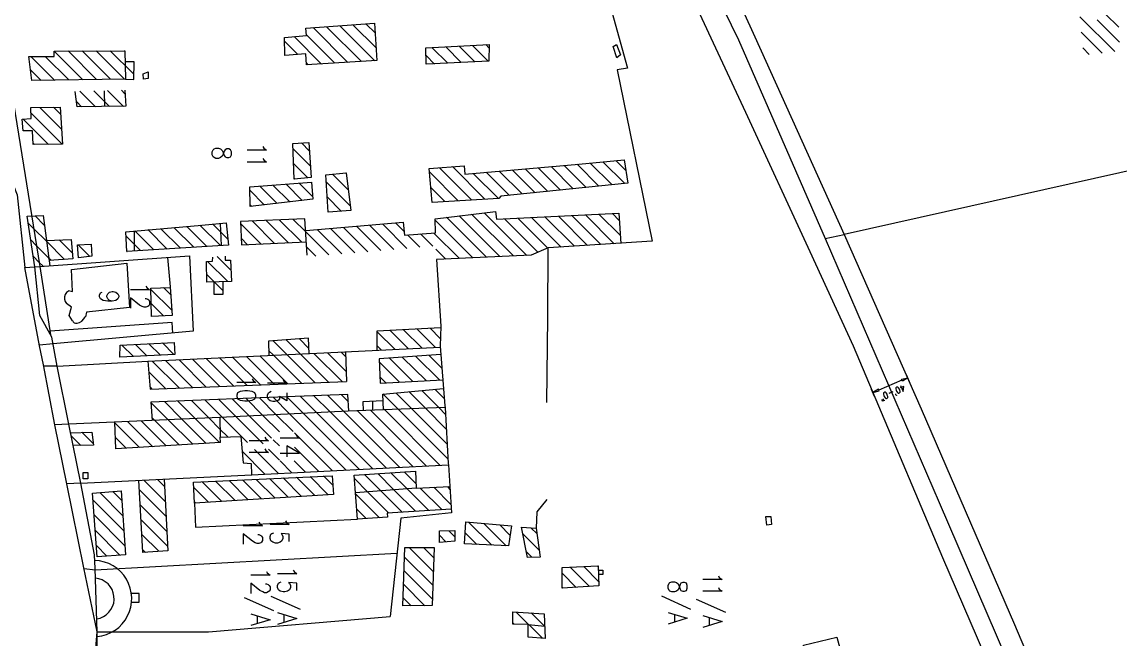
# Model space of a CAD drawing. Header units: metres. Extents: x 6 to 835, y 55 to 1134.
# Drawn here: x 207.9 to 513, y 260.5 to 432 of the extents above; entities that cross this region are included whole.
import ezdxf

# ---------------------------------------------------------------- set-up
doc = ezdxf.new("R2010")
doc.units = ezdxf.units.M

msp = doc.modelspace()

# ---------------------------------------------------------------- linework, layer by layer
at = {"color": 5}
for p, q in [((501.83, 433.44), (511.55, 423.72)), ((508.82, 434.26), (512.63, 430.52)), ((288.79, 430.39), (298.44, 420.74)), ((292.47, 430.64), (302.19, 420.99)), ((296.16, 430.9), (305.87, 421.18)), ((299.84, 431.15), (306.32, 424.74)), ((303.52, 431.4), (306, 428.93)), ((506.6, 432.55), (512.82, 426.39)), ((283.46, 427.91), (291.08, 420.29)), ((286.89, 428.42), (294.76, 420.55)), ((502.21, 429.12), (507.99, 423.34)), ((280.79, 426.64), (284.47, 422.96)), ((321.87, 424.8), (326.19, 420.48)), ((325.62, 425.05), (329.94, 420.67)), ((329.3, 425.25), (333.69, 420.86)), ((333.05, 425.44), (337.43, 421.05)), ((336.73, 425.69), (337.62, 424.8)), ((502.6, 424.8), (504.44, 422.96)), ((210.37, 422.39), (217.04, 415.72)), ((214.31, 422.39), (220.91, 415.85)), ((216.78, 423.85), (224.78, 415.91)), ((220.66, 423.91), (228.59, 415.97)), ((224.59, 423.91), (232.47, 416.04)), ((228.47, 423.98), (236.34, 416.1)), ((232.4, 423.98), (238.94, 417.43)), ((236.28, 423.98), (236.4, 423.91)), ((320.16, 422.64), (322.45, 420.29)), ((210.24, 418.64), (213.16, 415.66)), ((286.82, 420.61), (287.33, 420.1)), ((223.96, 412.74), (228.28, 408.42)), ((227.83, 412.8), (230.75, 409.88)), ((230.69, 412.86), (230.82, 408.48)), ((231.64, 412.93), (236.09, 408.48)), ((235.51, 412.99), (236.47, 412.04)), ((223.07, 409.75), (224.4, 408.42)), ((230.75, 409.88), (232.15, 408.48)), ((210.37, 406.7), (219.07, 398)), ((212.78, 408.23), (218.81, 402.19)), ((216.65, 408.29), (218.56, 406.39)), ((208.15, 404.99), (215.19, 397.94)), ((210.94, 398.26), (211.32, 397.88)), ((283.14, 396.8), (288.03, 391.91)), ((285.49, 398.38), (287.77, 396.1)), ((283.33, 392.67), (287.33, 388.67)), ((323.84, 391.46), (332.8, 382.51)), ((327.46, 391.78), (336.48, 382.7)), ((344.1, 390.83), (350.45, 384.48)), ((347.72, 391.15), (353.94, 384.86)), ((351.34, 391.46), (357.5, 385.24)), ((354.89, 391.78), (361.05, 385.62)), ((358.51, 392.1), (364.61, 386)), ((362.13, 392.42), (368.17, 386.38)), ((365.75, 392.73), (371.72, 386.76)), ((369.31, 393.11), (375.28, 387.15)), ((372.86, 393.5), (375.66, 390.7)), ((283.52, 388.54), (283.77, 388.35)), ((292.41, 387.53), (299.08, 380.86)), ((294.19, 389.69), (298.51, 385.3)), ((297.74, 390.07), (298, 389.81)), ((321.18, 390.19), (329.05, 382.26)), ((333.24, 389.88), (340.23, 382.95)), ((336.86, 390.19), (343.34, 383.78)), ((340.48, 390.51), (346.89, 384.16)), ((271.2, 385.18), (275.2, 381.18)), ((273.93, 386.38), (278.76, 381.56)), ((277.55, 386.64), (282.25, 381.94)), ((281.23, 386.89), (285.74, 382.38)), ((284.92, 387.21), (288.6, 383.46)), ((321.49, 385.94), (325.37, 382.07)), ((292.66, 383.34), (296.6, 379.4)), ((271.26, 381.18), (271.71, 380.73)), ((332.8, 378.57), (344.42, 366.95)), ((336.29, 378.95), (348.16, 367.08)), ((364.42, 378.38), (372.42, 370.32)), ((368.17, 378.51), (374.13, 372.6)), ((371.91, 378.7), (373.82, 376.79)), ((209.61, 376.03), (211.07, 374.57)), ((211.51, 378.13), (214.05, 375.52)), ((257.29, 375.46), (263.01, 369.81)), ((260.91, 375.78), (265.04, 371.65)), ((262.95, 375.97), (263.2, 369.81)), ((264.53, 376.1), (264.66, 376.03)), ((268.6, 375.97), (274.31, 370.25)), ((271.84, 376.67), (278.06, 370.44)), ((275.58, 376.86), (281.81, 370.64)), ((279.33, 376.99), (285.55, 370.83)), ((283.14, 377.18), (286.7, 373.62)), ((304.41, 375.52), (311.21, 368.73)), ((308.03, 375.84), (314.83, 369.05)), ((311.65, 376.1), (314, 373.81)), ((322.64, 376.92), (333.18, 366.38)), ((325.81, 377.68), (336.92, 366.57)), ((329.3, 378.13), (340.67, 366.76)), ((341.94, 377.3), (351.21, 367.97)), ((345.69, 377.43), (354.01, 369.11)), ((349.43, 377.62), (357.69, 369.37)), ((353.18, 377.81), (361.37, 369.62)), ((356.93, 378), (365.05, 369.87)), ((360.67, 378.19), (368.74, 370.13)), ((236.78, 372.41), (240.78, 368.41)), ((239.01, 373.87), (239.07, 368.29)), ((239.26, 373.94), (244.53, 368.67)), ((242.88, 374.25), (248.21, 368.86)), ((246.44, 374.51), (251.9, 369.11)), ((250.06, 374.83), (255.58, 369.37)), ((253.68, 375.14), (259.26, 369.56)), ((286.7, 373.62), (293.11, 367.21)), ((289.93, 374.25), (296.73, 367.52)), ((293.55, 374.57), (300.35, 367.84)), ((297.17, 374.89), (303.97, 368.1)), ((300.79, 375.21), (307.59, 368.41)), ((315.02, 372.79), (318.45, 369.37)), ((318.64, 373.05), (322.06, 369.62)), ((322.32, 373.3), (329.43, 366.19)), ((210.3, 371.4), (211.83, 369.87)), ((218.18, 371.4), (221.86, 367.71)), ((223.51, 370), (226.75, 366.76)), ((268.79, 371.84), (270.57, 370.06)), ((287.01, 369.37), (289.49, 366.89)), ((237.04, 368.22), (237.1, 368.16)), ((262.12, 366.76), (265.93, 362.95)), ((322.83, 368.86), (325.68, 366.06)), ((259.45, 365.43), (265.11, 359.84)), ((243.71, 357.62), (249.48, 351.9)), ((247.2, 358.13), (249.23, 356.09)), ((243.83, 353.62), (247.2, 350.25)), ((306.57, 345.87), (311.52, 340.92)), ((310.06, 346.31), (315.27, 341.11)), ((313.81, 346.51), (319.02, 341.3)), ((317.56, 346.7), (322.76, 341.49)), ((321.3, 346.89), (324.1, 344.03)), ((235.64, 342.12), (238.82, 339.01)), ((239.39, 342.31), (242.56, 339.14)), ((243.13, 342.5), (246.31, 339.33)), ((246.88, 342.76), (250.06, 339.52)), ((277.68, 343.33), (281.49, 339.52)), ((281.3, 343.65), (285.23, 339.65)), ((284.98, 343.9), (287.58, 341.23)), ((306.57, 341.93), (307.78, 340.73)), ((235.01, 338.82), (235.07, 338.82)), ((266.5, 338.76), (274.12, 331.14)), ((270.25, 338.95), (277.93, 331.33)), ((274, 339.14), (281.68, 331.46)), ((276.41, 340.66), (277.74, 339.33)), ((277.74, 339.33), (285.49, 331.58)), ((281.49, 339.52), (289.24, 331.77)), ((285.23, 339.65), (293.05, 331.9)), ((288.98, 339.84), (296.79, 332.09)), ((292.79, 340.03), (297.93, 334.82)), ((296.54, 340.22), (297.74, 338.95)), ((297.74, 340.28), (298.06, 332.09)), ((313.62, 338.76), (320.16, 332.28)), ((317.3, 339.01), (323.91, 332.47)), ((320.99, 339.27), (324.54, 335.77)), ((244.02, 337.74), (251.52, 330.25)), ((247.77, 337.87), (255.26, 330.38)), ((251.52, 338.06), (259.07, 330.5)), ((255.26, 338.25), (262.82, 330.69)), ((259.01, 338.44), (266.63, 330.82)), ((262.76, 338.63), (270.38, 331.01)), ((307.14, 337.49), (312.73, 331.84)), ((310, 338.5), (316.48, 332.03)), ((243.13, 334.69), (247.71, 330.06)), ((307.33, 333.36), (308.98, 331.65)), ((243.45, 330.44), (243.96, 329.93)), ((318.95, 329.55), (323.78, 324.72)), ((322.57, 329.87), (325.24, 327.2)), ((258.76, 326.88), (263.52, 322.12)), ((262.57, 327.01), (267.26, 322.31)), ((266.31, 327.2), (271.01, 322.5)), ((270.12, 327.33), (274.76, 322.63)), ((273.87, 327.46), (278.5, 322.82)), ((277.68, 327.65), (282.25, 323.01)), ((281.42, 327.77), (286, 323.2)), ((285.17, 327.96), (289.74, 323.39)), ((288.98, 328.09), (293.49, 323.58)), ((292.73, 328.28), (297.24, 323.77)), ((296.54, 328.41), (298.57, 326.38)), ((305.3, 326.5), (305.3, 324.09)), ((308.16, 328.6), (312.41, 324.34)), ((311.78, 328.92), (316.16, 324.47)), ((315.33, 329.23), (319.97, 324.6)), ((243.71, 326.19), (248.53, 321.42)), ((293.49, 323.58), (309.11, 307.96)), ((297.24, 323.77), (312.86, 308.15)), ((301.05, 323.9), (316.6, 308.34)), ((304.79, 324.03), (320.29, 308.53)), ((308.29, 324.47), (308.6, 324.22)), ((308.6, 324.22), (324.03, 308.72)), ((312.41, 324.34), (326.26, 310.44)), ((316.16, 324.47), (326, 314.63)), ((319.97, 324.6), (325.75, 318.82)), ((323.78, 324.72), (325.49, 323.01)), ((233.67, 320.53), (240.53, 313.74)), ((237.23, 320.91), (244.21, 313.93)), ((240.98, 321.11), (247.9, 314.18)), ((243.96, 322.06), (244.79, 321.23)), ((244.79, 321.23), (251.64, 314.37)), ((248.53, 321.42), (255.33, 314.63)), ((262.82, 322.06), (262.95, 316.6)), ((263.52, 322.12), (270.57, 315.07)), ((267.26, 322.31), (274.88, 314.69)), ((271.01, 322.5), (277.17, 316.34)), ((274.76, 322.63), (279.39, 318.06)), ((278.5, 322.82), (283.2, 318.18)), ((282.25, 323.01), (297.87, 307.45)), ((286, 323.2), (301.62, 307.58)), ((289.74, 323.39), (305.36, 307.77)), ((224.53, 317.93), (227.7, 314.76)), ((262.88, 318.82), (265.11, 316.66)), ((283.58, 317.74), (294.12, 307.26)), ((221.48, 317.04), (224.21, 314.25)), ((233.86, 316.47), (236.78, 313.49)), ((277.68, 315.83), (279.39, 314.12)), ((269.04, 312.66), (275.39, 306.31)), ((272.47, 313.17), (279.14, 306.5)), ((276.34, 313.23), (279.39, 310.18)), ((283.58, 313.8), (290.38, 307.07)), ((279.58, 309.99), (282.89, 306.69)), ((283.52, 309.99), (286.63, 306.88)), ((271.65, 306.12), (271.71, 306.12)), ((280.41, 305.23), (285.55, 300.09)), ((284.16, 305.42), (289.24, 300.34)), ((287.9, 305.61), (292.92, 300.59)), ((291.65, 305.8), (294.25, 303.2)), ((314.06, 306.94), (317.37, 303.64)), ((241.74, 304.66), (247.64, 298.69)), ((245.48, 304.85), (247.45, 302.88)), ((255.58, 302.56), (259.71, 298.5)), ((257.93, 304.15), (263.39, 298.69)), ((261.68, 304.34), (267.07, 298.94)), ((265.42, 304.53), (270.76, 299.2)), ((269.17, 304.72), (274.44, 299.39)), ((272.92, 304.85), (278.19, 299.64)), ((276.66, 305.04), (281.87, 299.9)), ((317.43, 302.44), (300.54, 301.1)), ((318.51, 302.44), (324.6, 296.4)), ((322.32, 302.63), (327.02, 297.86)), ((326.07, 302.82), (326.76, 302.06)), ((227.58, 299.13), (236.15, 290.56)), ((229.48, 301.17), (235.9, 294.75)), ((233.1, 301.48), (235.64, 298.94)), ((240.47, 301.99), (247.9, 294.56)), ((300.54, 300.79), (307.21, 294.18)), ((240.72, 297.8), (248.15, 290.37)), ((255.77, 298.5), (255.96, 298.25)), ((300.92, 296.53), (303.52, 293.93)), ((227.89, 294.94), (236.4, 286.37)), ((240.98, 293.61), (248.34, 286.24)), ((228.21, 290.69), (235.07, 283.77)), ((326.51, 290.56), (328.16, 288.91)), ((331.02, 289.99), (334.26, 286.75)), ((331.97, 292.91), (338.38, 286.56)), ((336.29, 292.53), (342.45, 286.37)), ((340.61, 292.21), (343.46, 289.29)), ((349.24, 291.39), (351.02, 289.67)), ((241.23, 289.42), (245.86, 284.85)), ((323.84, 289.29), (325.68, 287.45)), ((347.08, 289.67), (351.66, 285.1)), ((228.53, 286.43), (231.45, 283.51)), ((241.48, 285.29), (242.18, 284.53)), ((315.46, 285.93), (322.13, 279.2)), ((319.4, 285.93), (322.26, 283.01)), ((347.97, 284.78), (349.56, 283.2)), ((314.19, 283.26), (322, 275.45)), ((367.72, 280.78), (367.98, 280.53)), ((314.06, 279.45), (321.87, 271.64)), ((357.94, 278.81), (361.88, 274.81)), ((360.23, 280.47), (365.56, 275.07)), ((363.97, 280.66), (368.1, 276.46)), ((313.87, 275.7), (319.84, 269.73)), ((357.94, 274.88), (358.2, 274.56)), ((313.75, 271.89), (315.97, 269.67)), ((345.18, 267.96), (352.48, 260.72)), ((349.31, 267.77), (353.12, 263.96)), ((344.23, 264.97), (344.67, 264.59)), ((348.54, 264.46), (353.12, 264.08))]:
    msp.add_line(p, q, dxfattribs=at)
at = {"color": 1}
for p, q in [((216.53, 342.5), (212.72, 342.12)), ((217.67, 336.35), (213.92, 336.35)), ((220.85, 320.15), (217.04, 319.96)), ((224.21, 303.77), (220.34, 303.58)), ((228.21, 279.58), (225.1, 280.02)), ((277.81, 268.27), (269.68, 271.96)), ((393.76, 268.65), (385.63, 272.34)), ((273.23, 266.88), (273.23, 264.78)), ((389.18, 267.26), (389.18, 265.23)), ((226.88, 239.44), (228.72, 262.49))]:
    msp.add_line(p, q, dxfattribs=at)
at = {"color": 162}
for p, q in [((454.46, 331.96), (453.64, 333.93)), ((444.75, 327.9), (443.92, 329.8)), ((452.37, 332.41), (445.95, 329.68)), ((449.83, 329.17), (448.75, 328.73))]:
    msp.add_line(p, q, dxfattribs=at)
at = {"color": 6}
for p, q in [((262.82, 322.06), (220.85, 320.15)), ((271.65, 306.12), (326.38, 308.85)), ((224.21, 303.77), (271.65, 306.12)), ((312.03, 284.21), (228.21, 279.58))]:
    msp.add_line(p, q, dxfattribs=at)
at = {"color": 3}
for p, q in [((285.23, 268.65), (277.11, 272.27)), ((403.41, 267.83), (395.28, 271.45)), ((280.66, 267.19), (280.66, 265.16)), ((398.84, 266.37), (398.84, 264.34))]:
    msp.add_line(p, q, dxfattribs=at)
at = {"color": 3, "linetype": 'Continuous', "lineweight": 25}
for points in [[(440.05, 558.66), (410.65, 522.27), (379.72, 483.28), (396.99, 447.6), (406.96, 427.02), (431.03, 371.78), (436.36, 372.92)], [(274.82, 397.37), (275.07, 396.92), (275.84, 396.35), (270.44, 396.35)], [(274.82, 394.07), (275.07, 393.69), (275.84, 393.05), (270.44, 393.05)], [(431.03, 371.78), (462.72, 298.37), (486.59, 242.94), (513.2, 181.98), (523.87, 157.59)], [(226.88, 239.44), (229.23, 239.95), (228.72, 255.64), (228.72, 262.49), (228.21, 280.08), (228.02, 283.89), (224.21, 303.77), (220.85, 320.15), (217.67, 336.35), (216.15, 344.35), (212.84, 350.38), (211.45, 363.9)], [(242.31, 358.57), (242.56, 358.19), (243.32, 357.55), (237.99, 357.55)], [(242.05, 355.14), (242.31, 355.14), (242.82, 354.95), (243.07, 354.7), (243.32, 354.32), (243.32, 353.49), (243.07, 353.11), (242.82, 352.86), (242.31, 352.66), (241.8, 352.66), (241.29, 352.86), (240.53, 353.3), (237.99, 355.33), (237.99, 352.47)], [(280.41, 332.6), (280.66, 332.15), (281.42, 331.58), (276.09, 331.58)], [(281.42, 328.92), (281.42, 326.69), (279.39, 327.9), (279.39, 327.26), (279.14, 326.88), (278.88, 326.69), (278.12, 326.5), (277.61, 326.5), (276.85, 326.69), (276.34, 327.07), (276.09, 327.71), (276.09, 328.28), (276.34, 328.92), (276.6, 329.11), (277.11, 329.36)], [(283.96, 317.36), (284.22, 316.98), (284.98, 316.34), (279.65, 316.34)], [(279.65, 312.09), (284.98, 312.09), (281.42, 314.12), (281.42, 311.07)], [(281.11, 293.29), (281.36, 292.85), (282.12, 292.28), (276.79, 292.28)], [(282.12, 287.58), (282.12, 289.61), (279.84, 289.8), (280.09, 289.61), (280.35, 288.97), (280.35, 288.4), (280.09, 287.77), (279.58, 287.39), (278.82, 287.13), (278.31, 287.13), (277.55, 287.39), (277.04, 287.77), (276.79, 288.4), (276.79, 288.97), (277.04, 289.61), (277.3, 289.8), (277.81, 289.99)], [(283.2, 279.64), (283.46, 279.2), (284.22, 278.62), (278.88, 278.62)], [(401.38, 277.99), (401.63, 277.61), (402.39, 276.97), (397.06, 276.97)], [(284.22, 273.92), (284.22, 275.96), (281.93, 276.15), (282.19, 275.96), (282.44, 275.32), (282.44, 274.75), (282.19, 274.12), (281.68, 273.73), (280.92, 273.54), (280.41, 273.54), (279.65, 273.73), (279.14, 274.12), (278.88, 274.75), (278.88, 275.32), (279.14, 275.96), (279.39, 276.15), (279.9, 276.34)], [(401.38, 274.75), (401.63, 274.31), (402.39, 273.73), (397.06, 273.73)], [(278.88, 267.83), (284.22, 266.18), (278.88, 264.53)], [(397.06, 267), (402.39, 265.35), (397.06, 263.7)]]:
    msp.add_lwpolyline(points, dxfattribs=at)
at = {"color": 6, "linetype": 'Continuous', "lineweight": 25}
for points in [[(358.45, 482.9), (376.1, 419.15), (373.25, 418.64), (382.96, 371.02), (354.07, 369.17), (349.31, 367.14), (323.02, 365.94)], [(214.31, 469.57), (213.8, 464.87), (201.48, 463.22), (201.48, 457.63), (198.94, 454.14), (193.29, 453.38), (201.99, 412.23), (202.94, 393.11), (206.49, 383.97), (208.65, 363.71), (211.45, 363.9), (254.37, 366.95), (255.39, 346), (216.53, 342.5)], [(540.63, 396.23), (512.88, 390.07), (436.36, 372.92)], [(323.02, 365.94), (324.22, 347.39), (324.03, 341.87), (325.37, 325.3), (325.43, 324.79)], [(217.67, 336.35), (242.88, 337.68), (297.55, 340.28), (324.03, 341.55)], [(325.43, 324.79), (298.51, 323.84), (262.88, 322.06), (262.82, 322.06)], [(325.43, 324.79), (326.32, 309.29), (326.38, 308.85), (327.21, 295.58), (313.11, 294.05), (310.13, 266.69)], [(228.72, 262.49), (259.71, 262.43), (310.13, 266.69)]]:
    msp.add_lwpolyline(points, dxfattribs=at)
at = {"color": 1, "linetype": 'Continuous', "lineweight": 25}
for points in [[(388.61, 478.14), (411.54, 427.85), (436.36, 372.92), (457.76, 324.41)], [(380.74, 467.41), (408.93, 406.89), (426.78, 368.16), (438.78, 341.93), (444.11, 329.42), (463.67, 283.13), (486.72, 229.67), (504.25, 187.69), (507.74, 179.88)], [(228.72, 262.49), (225.04, 280.21), (220.34, 303.58), (217.04, 319.96), (213.86, 336.66), (212.72, 342), (208.65, 363.71)], [(232.97, 354.38), (232.21, 354.57), (231.7, 355.01), (231.45, 355.59), (231.45, 355.84), (231.7, 356.41), (232.21, 356.86), (232.97, 357.05), (233.23, 357.05), (233.99, 356.86), (234.5, 356.41), (234.75, 355.84), (234.75, 355.59), (234.5, 355.01), (233.99, 354.57), (232.97, 354.38), (231.7, 354.38), (230.43, 354.57), (229.67, 355.01), (229.42, 355.59), (229.42, 356.03), (229.67, 356.67), (230.18, 356.86)], [(271.84, 332.79), (272.09, 332.34), (272.85, 331.77), (267.52, 331.77)], [(457.76, 324.41), (483.67, 264.46), (512.06, 197.28), (521.2, 174.86)], [(275.39, 316.53), (275.65, 316.15), (276.41, 315.52), (271.01, 315.52)], [(275.39, 313.29), (275.65, 312.85), (276.41, 312.28), (271.01, 312.28)], [(273.68, 292.91), (273.93, 292.53), (274.69, 291.9), (269.36, 291.9)], [(273.42, 289.48), (273.68, 289.48), (274.19, 289.23), (274.44, 289.04), (274.69, 288.66), (274.69, 287.83), (274.44, 287.39), (274.19, 287.2), (273.68, 287.01), (273.17, 287.01), (272.66, 287.2), (271.9, 287.64), (269.36, 289.67), (269.36, 286.82)], [(275.77, 279.26), (276.03, 278.88), (276.79, 278.24), (271.46, 278.24)], [(275.52, 275.83), (275.77, 275.83), (276.28, 275.58), (276.54, 275.39), (276.79, 275), (276.79, 274.18), (276.54, 273.8), (276.28, 273.54), (275.77, 273.35), (275.27, 273.35), (274.76, 273.54), (274, 273.99), (271.46, 276.02), (271.46, 273.16)], [(271.46, 267.45), (276.79, 265.8), (271.46, 264.21)], [(387.41, 267.83), (392.74, 266.24), (387.41, 264.59)]]:
    msp.add_lwpolyline(points, dxfattribs=at)
at = {"color": 5, "linetype": 'Continuous', "lineweight": 25}
for points in [[(190.87, 462.71), (194.94, 453.57), (198.94, 441.12), (202.75, 424.48), (205.03, 412.29), (212.78, 364.03), (215.83, 344.98)], [(236.59, 416.1), (238.94, 415.97), (239.01, 420.86), (236.47, 420.86)], [(236.4, 413.05), (236.72, 408.54), (223.2, 408.42), (222.69, 412.67)], [(322.64, 377.3), (339.4, 379.33), (339.72, 377.18), (373.69, 378.83), (374.26, 370.44)], [(211.45, 363.9), (209.29, 378), (213.73, 378.19), (215.58, 364.22)], [(287.14, 367.14), (286.44, 377.3), (268.6, 376.54), (268.85, 370), (286.89, 370.89)], [(286.7, 374), (313.75, 376.29), (314.13, 372.73), (322.76, 373.37), (322.64, 377.3)], [(211.07, 374.57), (214.69, 371.02), (219.7, 365.94)], [(211.83, 369.87), (215.26, 366.44), (216.02, 365.75)], [(214.62, 371.21), (221.54, 371.52), (221.99, 366.13), (215.38, 365.68)], [(211.07, 366.76), (212.59, 365.24), (213.73, 364.09)], [(248.34, 366.51), (249.04, 358.32), (249.61, 350.38), (243.9, 350.12), (243.71, 357.94), (249.04, 358.19)], [(264.34, 366.89), (264.34, 365.75), (265.8, 365.75), (266.06, 359.84), (259.26, 359.65), (259.14, 365.43), (260.85, 365.49), (260.91, 366.63)], [(353.75, 326.25), (354.01, 349.81), (354.07, 369.17)], [(220.78, 357.3), (221.93, 357.05), (221.61, 363.21), (237.04, 364.98), (237.74, 352.6)], [(259.2, 361.81), (261.3, 359.71), (263.64, 357.36)], [(220.78, 357.17), (220.21, 356.79), (219.89, 356.22), (219.64, 355.59), (219.64, 354.95), (219.89, 354.32), (220.27, 353.74)], [(263.64, 359.78), (263.64, 356.22), (261.23, 356.22), (261.23, 359.71)], [(221.93, 348.92), (220.97, 350.38), (221.61, 352.66), (220.21, 353.74)], [(237.74, 352.6), (225.8, 351.33), (225.48, 350.06)], [(249.74, 345.49), (249.61, 348.41), (215.7, 346)], [(221.93, 348.98), (222.12, 348.6), (222.37, 348.35), (222.75, 348.22), (223.13, 348.28)], [(223.2, 348.22), (223.89, 348.47), (224.53, 348.85), (225.04, 349.43), (225.42, 350.06)], [(306.57, 340.66), (306.57, 346.12), (324.16, 347.01)], [(287.65, 339.77), (287.46, 344.09), (276.34, 343.27), (276.47, 339.27)], [(324.22, 339.52), (307.08, 338.31), (307.4, 331.58), (324.8, 332.47)], [(242.88, 337.68), (243.45, 329.93), (298.06, 332.09)], [(308.35, 324.15), (308.09, 328.53), (324.99, 330.06)], [(298.7, 323.84), (298.44, 328.47), (271.65, 327.39), (243.71, 326.31), (244.02, 321.23)], [(251.2, 326.57), (256.02, 321.74), (262.76, 315.07)], [(255.01, 326.76), (259.77, 321.93), (262.88, 318.82)], [(308.16, 326.63), (302.57, 326.38), (302.63, 323.96)], [(247.45, 326.44), (252.28, 321.61), (259.07, 314.82)], [(263.01, 315.07), (233.99, 313.36), (233.67, 320.72)], [(221.29, 317.8), (227.32, 317.93), (227.77, 314.37), (222.05, 314.25)], [(263.01, 315.07), (262.95, 316.6), (268.72, 316.79), (269.36, 309.42), (271.58, 309.23), (271.65, 306.12)], [(327.14, 296.59), (309.3, 295.45), (309.43, 294.31), (301.11, 293.74), (300.16, 305.99), (317.18, 307.14), (317.43, 302.44), (326.76, 302.82)], [(303.01, 306.18), (307.59, 301.67), (313.49, 295.71)], [(306.7, 306.44), (311.21, 301.93), (317.18, 295.96)], [(310.38, 306.69), (314.89, 302.25), (320.92, 296.21)], [(247.33, 304.91), (248.4, 284.97), (241.48, 284.53), (240.34, 304.6)], [(300.22, 305.04), (303.9, 301.36), (309.81, 295.45)], [(353.69, 299.26), (350.89, 295.83), (350.77, 291.26)], [(255.77, 298.25), (256.09, 291.58), (301.11, 293.74)], [(228.72, 261.16), (230.05, 261.35), (231.32, 261.73), (232.53, 262.24), (233.74, 262.94), (234.75, 263.7), (235.7, 264.65), (236.53, 265.73), (237.23, 266.88), (237.74, 268.08), (238.12, 269.35), (238.31, 270.69), (238.37, 272.02), (238.24, 273.35), (237.93, 274.62), (237.48, 275.89), (236.91, 277.1), (236.15, 278.18), (235.26, 279.2), (234.31, 280.08), (233.16, 280.85), (232.02, 281.42), (230.75, 281.86), (229.42, 282.18), (228.15, 282.31)], [(368.04, 279.58), (369.25, 279.58), (369.25, 278.37), (368.04, 278.37)], [(228.66, 266.05), (229.61, 266.3), (230.5, 266.69), (231.26, 267.19), (232.02, 267.89), (232.59, 268.65), (233.04, 269.48), (233.36, 270.43), (233.48, 271.38), (233.42, 272.34), (233.23, 273.29), (232.91, 274.24), (232.4, 275.07), (231.77, 275.77), (231.01, 276.4), (230.18, 276.91), (229.23, 277.23), (228.28, 277.42)], [(238.31, 270.75), (240.4, 270.75), (240.4, 273.1), (238.31, 273.1)]]:
    msp.add_lwpolyline(points, dxfattribs=at)
for points in [[(305.81, 431.6), (306.51, 421.24), (286.89, 420.04), (286.7, 423.15), (280.92, 422.64), (280.79, 427.66), (286.89, 428.23), (286.7, 430.26)], [(337.69, 425.75), (337.56, 421.05), (320.22, 420.23), (320.1, 424.74)], [(373.06, 425.75), (374.2, 422.83), (373.18, 422.01), (372.17, 425.12)], [(236.4, 423.98), (236.59, 416.1), (210.62, 415.66), (209.73, 422.39), (216.78, 422.39), (216.78, 423.85)], [(242.94, 418.07), (242.94, 416.23), (241.67, 416.1), (241.55, 417.56)], [(218.43, 408.29), (219.13, 398), (211, 397.88), (210.75, 401.69), (208.21, 401.75), (207.89, 404.99), (210.43, 405.12), (210.3, 408.16)], [(287.58, 398.51), (288.22, 388.73), (283.52, 388.29), (283.08, 398.19)], [(375.21, 393.69), (376.17, 387.21), (340.92, 383.53), (340.35, 382.95), (321.81, 381.81), (321.05, 391.21), (330.76, 392.03), (330.89, 389.69), (362.58, 392.42)], [(297.93, 390.07), (299.27, 379.59), (292.98, 379.14), (292.28, 389.49)], [(288.35, 387.46), (288.66, 382.7), (271.26, 380.73), (271.14, 386.13)], [(264.6, 376.1), (265.23, 369.94), (237.04, 368.16), (236.72, 373.68), (257.87, 375.52)], [(227.13, 370.25), (227.32, 366.89), (223.58, 366.44), (223.26, 370)], [(250.12, 342.89), (250.31, 339.52), (235.01, 338.82), (235.13, 342.12)], [(226.12, 306.75), (226.12, 304.98), (224.85, 304.98), (224.85, 306.75)], [(294.06, 305.87), (294.44, 300.66), (255.77, 298.25), (255.52, 304.02)], [(227.45, 300.98), (235.45, 301.67), (236.59, 283.89), (228.72, 283.32)], [(343.91, 291.9), (343.02, 286.37), (330.83, 286.88), (331.21, 293.04)], [(415.98, 294.5), (416.11, 292.28), (414.84, 292.09), (414.52, 294.5)], [(328.1, 290.63), (328.16, 287.7), (323.84, 287.32), (323.84, 290.5)], [(350.77, 291.26), (351.85, 283.26), (348.29, 283.13), (346.7, 291.58)], [(322.38, 285.93), (321.81, 269.8), (313.68, 269.67), (314.25, 285.93)], [(367.98, 280.85), (368.17, 275.26), (357.94, 274.56), (357.94, 280.34)], [(352.99, 267.51), (353.24, 260.65), (348.54, 260.97), (348.54, 264.46), (344.23, 264.59), (344.23, 268.02)], [(434.33, 261.03), (437.13, 250.49), (427.54, 248.27), (425, 258.75)]]:
    msp.add_lwpolyline(points, close=True, dxfattribs=at)
at = {"color": 1, "linetype": 'Continuous', "lineweight": 25}
for points in [[(266.06, 395.91), (265.8, 396.48), (265.3, 396.73), (264.79, 396.73), (264.28, 396.48), (264.03, 396.1), (263.77, 395.27), (263.52, 394.7), (263.01, 394.26), (262.5, 394.07), (261.74, 394.07), (261.23, 394.26), (260.98, 394.45), (260.72, 395.08), (260.72, 395.91), (260.98, 396.48), (261.23, 396.73), (261.74, 396.92), (262.5, 396.92), (263.01, 396.73), (263.52, 396.29), (263.77, 395.72), (264.03, 394.89), (264.28, 394.45), (264.79, 394.26), (265.3, 394.26), (265.8, 394.45), (266.06, 395.08)], [(272.85, 328.28), (272.6, 328.92), (271.84, 329.3), (270.57, 329.49), (269.8, 329.49), (268.53, 329.3), (267.77, 328.92), (267.52, 328.28), (267.52, 327.9), (267.77, 327.26), (268.53, 326.88), (269.8, 326.69), (270.57, 326.69), (271.84, 326.88), (272.6, 327.26), (272.85, 327.9)], [(392.74, 275.39), (392.49, 276.02), (391.98, 276.21), (391.47, 276.21), (390.96, 276.02), (390.71, 275.58), (390.45, 274.81), (390.2, 274.18), (389.69, 273.8), (389.18, 273.54), (388.42, 273.54), (387.91, 273.8), (387.66, 273.99), (387.41, 274.56), (387.41, 275.39), (387.66, 276.02), (387.91, 276.21), (388.42, 276.4), (389.18, 276.4), (389.69, 276.21), (390.2, 275.83), (390.45, 275.19), (390.71, 274.37), (390.96, 273.99), (391.47, 273.8), (391.98, 273.8), (392.49, 273.99), (392.74, 274.56)]]:
    msp.add_lwpolyline(points, close=True, dxfattribs=at)
at = {"color": 162, "linetype": 'Continuous', "lineweight": 25}
for points in [[(452.49, 332.15), (452.24, 332.66), (454.02, 333.11)], [(446.08, 329.42), (445.83, 329.93), (444.3, 328.98)], [(451.67, 328.85), (451.86, 329.04), (451.86, 329.3), (451.8, 329.74), (451.67, 329.93), (451.41, 330.31), (451.22, 330.5), (450.97, 330.5), (450.84, 330.44), (450.72, 330.31), (450.72, 330), (450.78, 329.61), (450.91, 329.36), (451.1, 328.98), (451.35, 328.79), (451.54, 328.79)], [(448.24, 327.39), (448.43, 327.58), (448.43, 327.84), (448.3, 328.28), (448.24, 328.53), (447.99, 328.85), (447.79, 329.04), (447.54, 329.04), (447.41, 328.98), (447.29, 328.85), (447.22, 328.53), (447.35, 328.15), (447.48, 327.9), (447.67, 327.52), (447.92, 327.33), (448.11, 327.33)]]:
    msp.add_lwpolyline(points, close=True, dxfattribs=at)
for points in [[(451.99, 330.95), (452.68, 329.3), (452.87, 330.63), (451.92, 330.25)], [(446.97, 326.57), (447.03, 326.69), (447.1, 326.63), (447.1, 326.57), (446.97, 326.57), (446.91, 326.76), (446.91, 326.95), (446.91, 327.01)], [(447.35, 326.76), (447.35, 326.88), (447.48, 326.82), (447.41, 326.69), (447.35, 326.76), (447.29, 326.88), (447.29, 327.07), (447.29, 327.2)], [(450.78, 328.22), (450.84, 328.28), (450.91, 328.28), (450.91, 328.15), (450.78, 328.22), (450.72, 328.34), (450.72, 328.53), (450.72, 328.66)]]:
    msp.add_lwpolyline(points, dxfattribs=at)

doc.saveas('drawing.dxf')
